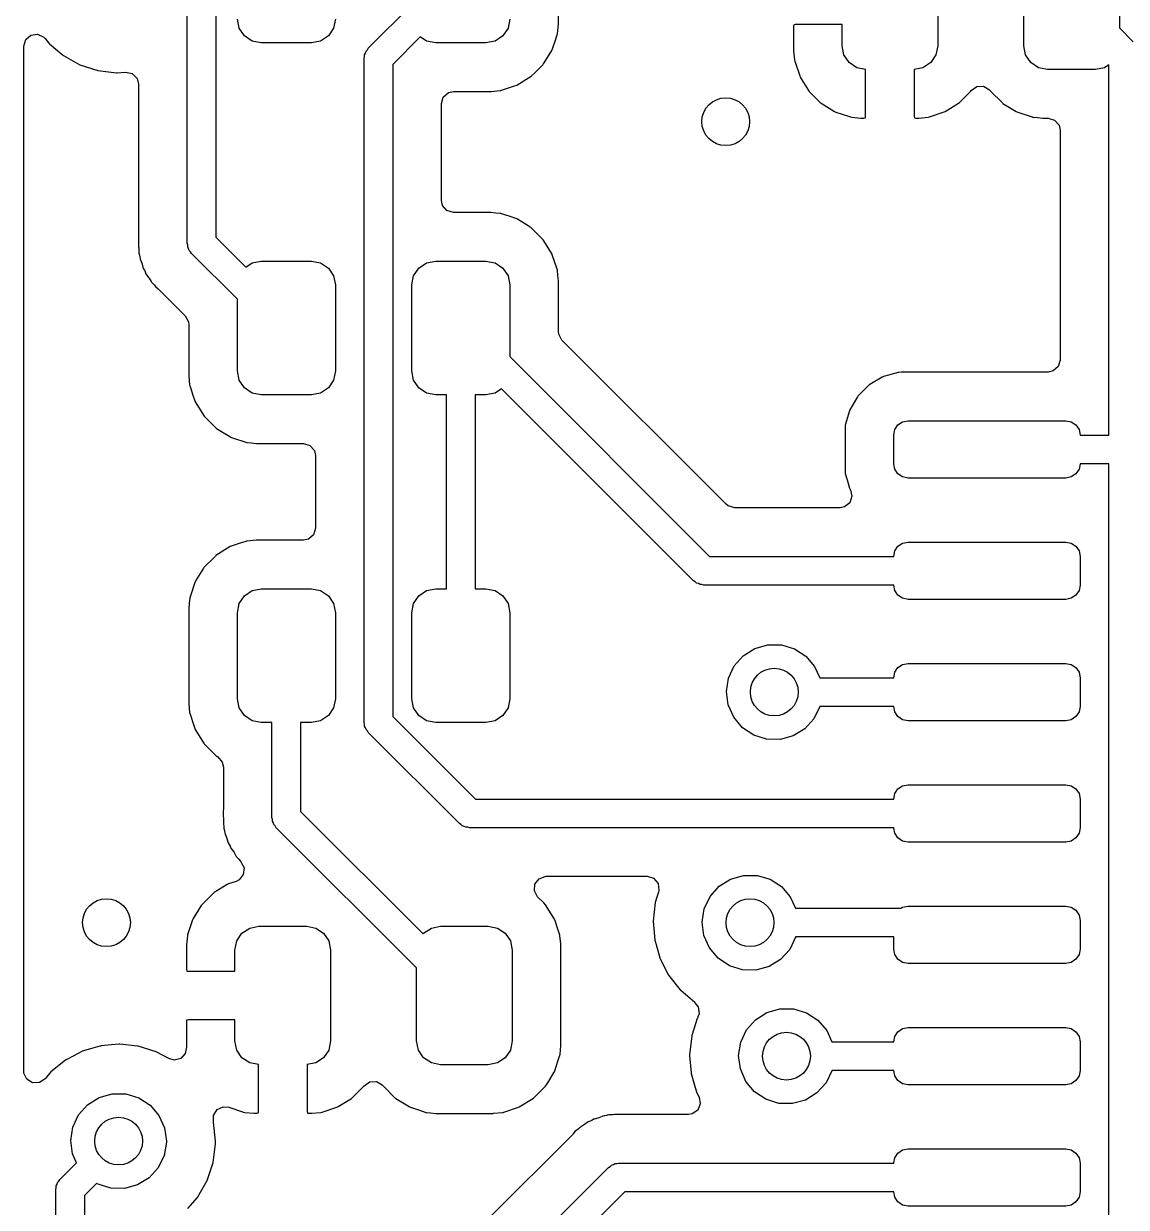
# Model space of a CAD drawing. Extents: x 41 to 172, y -227 to -42.
# Drawn here: x 116.99 to 128.52, y -110.42 to -98.03 of the extents above; entities that cross this region are included whole.
import ezdxf

# ---------------------------------------------------------------- set-up
doc = ezdxf.new("R2010")
doc.units = 0
doc.layers.add('BLACK', color=7, linetype='CONTINUOUS')

msp = doc.modelspace()

# ---------------------------------------------------------------- linework, layer by layer
at = {"layer": 'BLACK', "linetype": 'CONTINUOUS'}
for p, q in [((118.7, -100.332), (118.7, -89.0676)), ((119, -89.3775), (119, -100.27)), ((122.584, -98.0364), (122.584, -97.0356)), ((126.55, -97.315), (126.55, -98.265)), ((127.45, -98.265), (127.45, -97.315)), ((128.45, -97.315), (128.45, -98.0779)), ((120.594, -98.292), (121.05, -97.8364)), ((119.244, -98.0817), (119.225, -97.986)), ((119.298, -98.1628), (119.244, -98.0817)), ((120.231, -98.0817), (120.177, -98.1628)), ((120.25, -97.986), (120.231, -98.0817)), ((122.056, -98.0817), (122.002, -98.1628)), ((122.075, -97.986), (122.056, -98.0817)), ((122.573, -98.1409), (122.584, -98.0364)), ((125.044, -98.0499), (125.042, -98.0575)), ((125.042, -98.0575), (125.042, -98.3121)), ((125.045, -98.0485), (125.044, -98.0499)), ((125.06, -98.044), (125.045, -98.0485)), ((125.55, -98.044), (125.06, -98.044)), ((125.55, -98.265), (125.55, -98.044)), ((128.45, -98.0779), (128.596, -98.2235)), ((116.99, -98.2693), (117.011, -98.2012)), ((117.011, -98.2012), (117.064, -98.1547)), ((117.064, -98.1547), (117.134, -98.1446)), ((117.134, -98.1446), (117.199, -98.1741)), ((117.199, -98.1741), (117.215, -98.191)), ((117.215, -98.191), (117.254, -98.24)), ((119.379, -98.217), (119.298, -98.1628)), ((119.475, -98.236), (119.379, -98.217)), ((120.096, -98.217), (120, -98.236)), ((120.177, -98.1628), (120.096, -98.217)), ((121.138, -98.1726), (120.85, -98.4602)), ((121.204, -98.217), (121.138, -98.1726)), ((121.3, -98.236), (121.204, -98.217)), ((121.921, -98.217), (121.825, -98.236)), ((122.002, -98.1628), (121.921, -98.217)), ((122.517, -98.3087), (122.555, -98.1956)), ((122.555, -98.1956), (122.571, -98.1474)), ((122.571, -98.1474), (122.573, -98.1409)), ((122.571, -98.1474), (122.571, -98.1474)), ((116.99, -108.996), (116.99, -98.2693)), ((117.254, -98.24), (117.259, -98.2439)), ((117.259, -98.2439), (117.259, -98.2439)), ((117.259, -98.2439), (117.391, -98.3563)), ((120, -98.236), (119.475, -98.236)), ((120.556, -98.3592), (120.565, -98.3421)), ((120.565, -98.3421), (120.571, -98.323)), ((120.571, -98.323), (120.585, -98.3091)), ((120.585, -98.3091), (120.594, -98.292)), ((121.825, -98.236), (121.3, -98.236)), ((122.434, -98.443), (122.513, -98.315)), ((122.513, -98.315), (122.515, -98.3121)), ((122.513, -98.315), (122.513, -98.315)), ((122.515, -98.3121), (122.517, -98.3087)), ((125.042, -98.3121), (125.042, -98.3186)), ((125.042, -98.3186), (125.052, -98.4142)), ((125.569, -98.3607), (125.55, -98.265)), ((126.55, -98.265), (126.531, -98.3607)), ((127.469, -98.3607), (127.45, -98.265)), ((117.391, -98.3563), (117.405, -98.3681)), ((117.405, -98.3681), (117.577, -98.4646)), ((117.577, -98.4646), (117.765, -98.5257)), ((120.55, -98.398), (120.556, -98.3789)), ((120.55, -105.346), (120.55, -98.398)), ((120.556, -98.3789), (120.556, -98.3592)), ((120.85, -98.4602), (120.85, -105.284)), ((122.335, -98.5492), (122.419, -98.4645)), ((122.419, -98.4645), (122.424, -98.4593)), ((122.424, -98.4593), (122.434, -98.443)), ((125.052, -98.4142), (125.055, -98.4276)), ((125.055, -98.4276), (125.107, -98.5818)), ((125.623, -98.4418), (125.569, -98.3607)), ((125.704, -98.496), (125.623, -98.4418)), ((126.477, -98.4418), (126.396, -98.496)), ((126.531, -98.3607), (126.477, -98.4418)), ((127.523, -98.4418), (127.469, -98.3607)), ((127.604, -98.496), (127.523, -98.4418)), ((128.34, -98.4667), (128.296, -98.496)), ((128.34, -102.339), (128.34, -98.4667)), ((117.765, -98.5257), (117.962, -98.5492)), ((117.962, -98.5492), (117.968, -98.5487)), ((117.968, -98.5487), (118.056, -98.5419)), ((117.968, -98.5487), (117.968, -98.5487)), ((118.056, -98.5419), (118.126, -98.5566)), ((118.126, -98.5566), (118.176, -98.6065)), ((122.149, -98.6775), (122.299, -98.5845)), ((122.299, -98.5845), (122.335, -98.5492)), ((125.107, -98.5818), (125.113, -98.595)), ((125.113, -98.595), (125.198, -98.7328)), ((125.796, -98.5142), (125.704, -98.496)), ((125.796, -99.0095), (125.796, -98.5142)), ((126.396, -98.496), (126.304, -98.5142)), ((126.304, -98.5142), (126.304, -99.0049)), ((127.7, -98.515), (127.604, -98.496)), ((128.2, -98.515), (127.7, -98.515)), ((128.296, -98.496), (128.2, -98.515)), ((118.176, -98.6065), (118.192, -98.6675)), ((118.192, -98.6675), (118.192, -100.25)), ((121.988, -98.7313), (122.122, -98.6864)), ((122.122, -98.6864), (122.149, -98.6775)), ((126.901, -98.7342), (126.959, -98.6932)), ((126.959, -98.6932), (127.03, -98.6899)), ((127.03, -98.6899), (127.091, -98.7256)), ((121.359, -98.8705), (121.379, -98.8024)), ((121.379, -98.8024), (121.433, -98.7559)), ((121.433, -98.7559), (121.485, -98.7445)), ((121.485, -98.7445), (121.875, -98.7445)), ((121.875, -98.7445), (121.879, -98.7442)), ((121.879, -98.7442), (121.974, -98.7342)), ((121.879, -98.7442), (121.879, -98.7442)), ((121.974, -98.7342), (121.981, -98.7335)), ((121.974, -98.7342), (121.974, -98.7342)), ((121.981, -98.7335), (121.988, -98.7313)), ((121.988, -98.7313), (121.988, -98.7313)), ((125.198, -98.7328), (125.207, -98.7442)), ((125.207, -98.7442), (125.322, -98.8587)), ((126.779, -98.8579), (126.894, -98.7432)), ((126.894, -98.7432), (126.901, -98.7342)), ((127.091, -98.7256), (127.098, -98.7334)), ((127.098, -98.7334), (127.102, -98.7393)), ((127.102, -98.7393), (127.227, -98.8643)), ((121.359, -99.8845), (121.359, -98.8705)), ((125.322, -98.8587), (125.333, -98.8678)), ((125.333, -98.8678), (125.471, -98.9528)), ((125.471, -98.9528), (125.484, -98.959)), ((125.484, -98.959), (125.639, -99.0101)), ((126.463, -99.0099), (126.617, -98.9584)), ((126.617, -98.9584), (126.63, -98.9522)), ((126.63, -98.9522), (126.768, -98.8669)), ((126.768, -98.8669), (126.779, -98.8579)), ((127.227, -98.8643), (127.233, -98.8681)), ((127.233, -98.8681), (127.233, -98.8681)), ((127.233, -98.8681), (127.37, -98.9528)), ((127.37, -98.9528), (127.377, -98.9571)), ((127.377, -98.9571), (127.4, -98.9645)), ((127.4, -98.9645), (127.539, -99.0106)), ((125.639, -99.0101), (125.652, -99.013)), ((125.652, -99.013), (125.746, -99.0227)), ((125.746, -99.0227), (125.753, -99.023)), ((125.753, -99.023), (125.778, -99.023)), ((125.778, -99.023), (125.793, -99.0185)), ((125.793, -99.0185), (125.794, -99.0171)), ((125.794, -99.0171), (125.796, -99.0095)), ((126.304, -99.0049), (126.308, -99.0201)), ((126.308, -99.0201), (126.31, -99.0213)), ((126.31, -99.0213), (126.318, -99.023)), ((126.318, -99.023), (126.347, -99.023)), ((126.347, -99.023), (126.354, -99.0227)), ((126.354, -99.0227), (126.449, -99.0127)), ((126.449, -99.0127), (126.463, -99.0099)), ((127.539, -99.0106), (127.539, -99.0106)), ((127.539, -99.0106), (127.545, -99.0128)), ((127.545, -99.0128), (127.552, -99.0135)), ((127.552, -99.0135), (127.552, -99.0135)), ((127.552, -99.0135), (127.595, -99.0179)), ((127.595, -99.0179), (127.65, -99.0235)), ((127.65, -99.0235), (127.705, -99.0235)), ((127.705, -99.0235), (127.773, -99.0435)), ((127.773, -99.0435), (127.82, -99.0972)), ((127.82, -99.0972), (127.831, -99.1495)), ((127.831, -99.1495), (127.831, -101.554)), ((121.37, -99.9368), (121.359, -99.8845)), ((121.417, -99.9905), (121.37, -99.9368)), ((121.485, -100.01), (121.417, -99.9905)), ((121.875, -100.01), (121.485, -100.01)), ((121.93, -100.016), (121.875, -100.01)), ((121.973, -100.021), (121.93, -100.016)), ((121.98, -100.021), (121.973, -100.021)), ((121.973, -100.021), (121.973, -100.021)), ((121.986, -100.023), (121.98, -100.021)), ((122.067, -100.05), (121.986, -100.023)), ((121.986, -100.023), (121.986, -100.023)), ((122.148, -100.077), (122.067, -100.05)), ((122.154, -100.081), (122.148, -100.077)), ((122.267, -100.151), (122.154, -100.081)), ((122.154, -100.081), (122.154, -100.081)), ((122.298, -100.17), (122.267, -100.151)), ((122.423, -100.295), (122.298, -100.17)), ((118.191, -100.262), (118.19, -100.27)), ((118.19, -100.27), (118.19, -100.277)), ((118.19, -100.277), (118.192, -100.34)), ((118.192, -100.25), (118.191, -100.262)), ((118.706, -100.351), (118.7, -100.332)), ((119, -100.27), (119.313, -100.582)), ((122.517, -100.445), (122.423, -100.295)), ((118.192, -100.34), (118.192, -100.344)), ((118.192, -100.344), (118.192, -100.373)), ((118.192, -100.373), (118.193, -100.378)), ((118.193, -100.378), (118.193, -100.39)), ((118.193, -100.39), (118.195, -100.436)), ((118.195, -100.436), (118.201, -100.456)), ((118.201, -100.456), (118.201, -100.456)), ((118.201, -100.456), (118.205, -100.476)), ((118.706, -100.371), (118.706, -100.351)), ((118.715, -100.388), (118.706, -100.371)), ((118.721, -100.407), (118.715, -100.388)), ((118.735, -100.421), (118.721, -100.407)), ((118.744, -100.438), (118.735, -100.421)), ((119.225, -100.919), (118.744, -100.438)), ((122.519, -100.452), (122.517, -100.445)), ((122.569, -100.602), (122.519, -100.452)), ((118.205, -100.476), (118.208, -100.497)), ((118.208, -100.497), (118.211, -100.504)), ((118.211, -100.504), (118.211, -100.504)), ((118.211, -100.504), (118.225, -100.54)), ((118.225, -100.54), (118.228, -100.551)), ((118.228, -100.551), (118.241, -100.596)), ((119.313, -100.582), (119.379, -100.538)), ((119.379, -100.538), (119.475, -100.519)), ((119.475, -100.519), (120, -100.519)), ((120, -100.519), (120.096, -100.538)), ((120.096, -100.538), (120.177, -100.592)), ((121.123, -100.592), (121.204, -100.538)), ((121.204, -100.538), (121.3, -100.519)), ((121.3, -100.519), (121.825, -100.519)), ((121.825, -100.519), (121.921, -100.538)), ((121.921, -100.538), (122.002, -100.592)), ((118.241, -100.596), (118.252, -100.614)), ((118.252, -100.614), (118.261, -100.632)), ((118.261, -100.632), (118.269, -100.652)), ((118.269, -100.652), (118.296, -100.689)), ((118.296, -100.689), (118.303, -100.699)), ((118.303, -100.699), (118.322, -100.732)), ((120.177, -100.592), (120.231, -100.673)), ((120.231, -100.673), (120.25, -100.769)), ((121.05, -100.769), (121.069, -100.673)), ((121.069, -100.673), (121.123, -100.592)), ((122.002, -100.592), (122.056, -100.673)), ((122.056, -100.673), (122.075, -100.769)), ((122.573, -100.613), (122.569, -100.602)), ((122.573, -100.62), (122.573, -100.613)), ((122.582, -100.703), (122.573, -100.62)), ((122.573, -100.62), (122.573, -100.62)), ((122.584, -100.719), (122.582, -100.703)), ((118.322, -100.732), (118.322, -100.732)), ((118.322, -100.732), (118.326, -100.739)), ((118.326, -100.739), (118.341, -100.754)), ((118.341, -100.754), (118.354, -100.769)), ((118.354, -100.769), (118.367, -100.786)), ((118.367, -100.786), (118.396, -100.81)), ((118.396, -100.81), (118.402, -100.816)), ((118.402, -100.816), (118.411, -100.824)), ((118.411, -100.824), (118.68, -101.092)), ((120.25, -100.769), (120.25, -101.669)), ((121.05, -101.669), (121.05, -100.769)), ((122.075, -100.769), (122.075, -101.519)), ((122.584, -101.257), (122.584, -100.719)), ((119.225, -101.669), (119.225, -100.919)), ((118.68, -101.092), (118.714, -101.155)), ((118.714, -101.155), (118.716, -101.181)), ((118.716, -101.181), (118.716, -101.719)), ((122.586, -101.283), (122.584, -101.257)), ((122.62, -101.346), (122.586, -101.283)), ((124.338, -103.064), (122.62, -101.346)), ((122.075, -101.519), (124.165, -103.609)), ((127.831, -101.554), (127.811, -101.623)), ((119.244, -101.765), (119.225, -101.669)), ((120.25, -101.669), (120.231, -101.765)), ((121.069, -101.765), (121.05, -101.669)), ((126.136, -101.683), (126.036, -101.712)), ((126.143, -101.683), (126.136, -101.683)), ((126.171, -101.681), (126.143, -101.683)), ((126.143, -101.683), (126.143, -101.683)), ((126.173, -101.68), (126.171, -101.681)), ((126.171, -101.681), (126.171, -101.681)), ((127.705, -101.68), (126.173, -101.68)), ((127.757, -101.669), (127.705, -101.68)), ((127.811, -101.623), (127.757, -101.669)), ((118.716, -101.719), (118.717, -101.723)), ((118.717, -101.723), (118.717, -101.723)), ((118.717, -101.723), (118.726, -101.816)), ((118.726, -101.816), (118.727, -101.825)), ((119.298, -101.846), (119.244, -101.765)), ((120.231, -101.765), (120.177, -101.846)), ((121.123, -101.846), (121.069, -101.765)), ((125.833, -101.815), (125.716, -101.932)), ((125.84, -101.811), (125.833, -101.815)), ((125.97, -101.734), (125.84, -101.811)), ((125.84, -101.811), (125.84, -101.811)), ((125.976, -101.73), (125.97, -101.734)), ((125.97, -101.734), (125.97, -101.734)), ((125.984, -101.728), (125.976, -101.73)), ((126.036, -101.712), (125.984, -101.728)), ((125.984, -101.728), (125.984, -101.728)), ((118.727, -101.825), (118.73, -101.832)), ((118.73, -101.832), (118.73, -101.832)), ((118.73, -101.832), (118.759, -101.921)), ((118.759, -101.921), (118.783, -101.993)), ((119.379, -101.9), (119.298, -101.846)), ((119.475, -101.919), (119.379, -101.9)), ((120, -101.919), (119.475, -101.919)), ((120.096, -101.9), (120, -101.919)), ((120.177, -101.846), (120.096, -101.9)), ((121.204, -101.9), (121.123, -101.846)), ((121.3, -101.919), (121.204, -101.9)), ((121.412, -101.919), (121.3, -101.919)), ((121.412, -103.948), (121.412, -101.919)), ((121.825, -101.919), (121.712, -101.919)), ((121.712, -101.919), (121.712, -103.948)), ((121.921, -101.9), (121.825, -101.919)), ((121.987, -101.856), (121.921, -101.9)), ((123.996, -103.865), (121.987, -101.856)), ((125.712, -101.939), (125.656, -102.032)), ((125.716, -101.932), (125.712, -101.939)), ((125.712, -101.939), (125.712, -101.939)), ((118.783, -101.993), (118.877, -102.143)), ((125.656, -102.032), (125.631, -102.075)), ((118.877, -102.143), (119.002, -102.268)), ((125.628, -102.085), (125.584, -102.235)), ((125.629, -102.083), (125.628, -102.085)), ((125.631, -102.075), (125.629, -102.083)), ((125.629, -102.083), (125.629, -102.083)), ((126.183, -102.2), (126.24, -102.189)), ((126.24, -102.189), (127.89, -102.189)), ((127.89, -102.189), (127.947, -102.2)), ((119.002, -102.268), (119.008, -102.272)), ((119.008, -102.272), (119.008, -102.272)), ((119.008, -102.272), (119.145, -102.356)), ((125.583, -102.254), (125.581, -102.272)), ((125.581, -102.272), (125.581, -102.706)), ((125.584, -102.242), (125.583, -102.254)), ((125.584, -102.235), (125.584, -102.242)), ((125.584, -102.242), (125.584, -102.242)), ((126.09, -102.339), (126.101, -102.282)), ((126.101, -102.282), (126.134, -102.233)), ((126.134, -102.233), (126.183, -102.2)), ((127.947, -102.2), (127.996, -102.233)), ((127.996, -102.233), (128.029, -102.282)), ((128.029, -102.282), (128.04, -102.339)), ((119.145, -102.356), (119.152, -102.361)), ((119.152, -102.361), (119.186, -102.372)), ((119.186, -102.372), (119.314, -102.415)), ((119.314, -102.415), (119.314, -102.415)), ((119.314, -102.415), (119.32, -102.417)), ((119.32, -102.417), (119.327, -102.417)), ((119.327, -102.417), (119.327, -102.417)), ((119.327, -102.417), (119.37, -102.422)), ((119.37, -102.422), (119.425, -102.427)), ((119.425, -102.427), (119.916, -102.427)), ((119.916, -102.427), (119.984, -102.448)), ((126.09, -102.639), (126.09, -102.339)), ((128.04, -102.339), (128.34, -102.339)), ((119.984, -102.448), (120.031, -102.501)), ((120.031, -102.501), (120.042, -102.553)), ((120.042, -102.553), (120.042, -103.313)), ((126.101, -102.696), (126.09, -102.639)), ((128.04, -102.639), (128.029, -102.696)), ((128.34, -102.639), (128.04, -102.639)), ((128.34, -114.258), (128.34, -102.639)), ((125.581, -102.706), (125.584, -102.743)), ((125.584, -102.743), (125.604, -102.809)), ((125.604, -102.809), (125.629, -102.895)), ((126.134, -102.745), (126.101, -102.696)), ((126.183, -102.778), (126.134, -102.745)), ((126.24, -102.789), (126.183, -102.778)), ((127.89, -102.789), (126.24, -102.789)), ((127.947, -102.778), (127.89, -102.789)), ((127.996, -102.745), (127.947, -102.778)), ((128.029, -102.696), (127.996, -102.745)), ((125.629, -102.895), (125.631, -102.903)), ((125.631, -102.903), (125.635, -102.91)), ((125.635, -102.91), (125.636, -102.911)), ((125.636, -102.911), (125.638, -102.917)), ((125.638, -102.917), (125.637, -102.917)), ((125.637, -102.917), (125.653, -102.979)), ((125.63, -103.047), (125.575, -103.091)), ((125.653, -102.979), (125.63, -103.047)), ((124.359, -103.08), (124.338, -103.064)), ((124.427, -103.1), (124.359, -103.08)), ((125.527, -103.1), (124.427, -103.1)), ((125.575, -103.091), (125.527, -103.1)), ((119.968, -103.428), (119.916, -103.439)), ((120.022, -103.382), (119.968, -103.428)), ((120.042, -103.313), (120.022, -103.382)), ((119.151, -103.506), (119.001, -103.6)), ((119.255, -103.472), (119.151, -103.506)), ((119.312, -103.453), (119.255, -103.472)), ((119.319, -103.45), (119.312, -103.453)), ((119.312, -103.453), (119.312, -103.453)), ((119.326, -103.45), (119.319, -103.45)), ((119.421, -103.44), (119.326, -103.45)), ((119.326, -103.45), (119.326, -103.45)), ((119.425, -103.439), (119.421, -103.44)), ((119.421, -103.44), (119.421, -103.44)), ((119.916, -103.439), (119.425, -103.439)), ((126.09, -103.609), (126.101, -103.552)), ((126.101, -103.552), (126.134, -103.503)), ((126.134, -103.503), (126.183, -103.47)), ((126.183, -103.47), (126.24, -103.459)), ((126.24, -103.459), (127.89, -103.459)), ((127.89, -103.459), (127.947, -103.47)), ((127.947, -103.47), (127.996, -103.503)), ((127.996, -103.503), (128.029, -103.552)), ((128.029, -103.552), (128.04, -103.609)), ((118.981, -103.62), (118.876, -103.725)), ((118.995, -103.605), (118.981, -103.62)), ((119.001, -103.6), (118.995, -103.605)), ((124.165, -103.609), (126.09, -103.609)), ((128.04, -103.609), (128.04, -103.909)), ((118.872, -103.731), (118.801, -103.845)), ((118.876, -103.725), (118.872, -103.731)), ((118.872, -103.731), (118.872, -103.731)), ((118.781, -103.882), (118.737, -104.013)), ((118.783, -103.875), (118.781, -103.882)), ((118.801, -103.845), (118.783, -103.875)), ((124.014, -103.875), (123.996, -103.865)), ((124.027, -103.889), (124.014, -103.875)), ((124.047, -103.894), (124.027, -103.889)), ((124.064, -103.904), (124.047, -103.894)), ((124.083, -103.904), (124.064, -103.904)), ((124.102, -103.909), (124.083, -103.904)), ((126.09, -103.909), (124.102, -103.909)), ((126.101, -103.966), (126.09, -103.909)), ((128.04, -103.909), (128.029, -103.966)), ((118.737, -104.013), (118.727, -104.043)), ((118.727, -104.043), (118.727, -104.05)), ((119.244, -104.102), (119.298, -104.021)), ((119.298, -104.021), (119.379, -103.967)), ((119.379, -103.967), (119.475, -103.948)), ((119.475, -103.948), (120, -103.948)), ((120, -103.948), (120.096, -103.967)), ((120.096, -103.967), (120.177, -104.021)), ((120.177, -104.021), (120.231, -104.102)), ((121.069, -104.102), (121.123, -104.021)), ((121.123, -104.021), (121.204, -103.967)), ((121.204, -103.967), (121.3, -103.948)), ((121.3, -103.948), (121.412, -103.948)), ((121.712, -103.948), (121.825, -103.948)), ((121.825, -103.948), (121.921, -103.967)), ((121.921, -103.967), (122.002, -104.021)), ((122.002, -104.021), (122.056, -104.102)), ((126.134, -104.015), (126.101, -103.966)), ((126.183, -104.048), (126.134, -104.015)), ((126.24, -104.059), (126.183, -104.048)), ((127.947, -104.048), (127.89, -104.059)), ((127.996, -104.015), (127.947, -104.048)), ((128.029, -103.966), (127.996, -104.015)), ((118.725, -104.067), (118.716, -104.148)), ((118.716, -104.148), (118.716, -105.148)), ((118.727, -104.05), (118.725, -104.067)), ((118.727, -104.05), (118.727, -104.05)), ((119.225, -104.198), (119.244, -104.102)), ((120.231, -104.102), (120.25, -104.198)), ((121.05, -104.198), (121.069, -104.102)), ((122.056, -104.102), (122.075, -104.198)), ((127.89, -104.059), (126.24, -104.059)), ((119.225, -105.098), (119.225, -104.198)), ((120.25, -104.198), (120.25, -105.098)), ((121.05, -105.098), (121.05, -104.198)), ((122.075, -104.198), (122.075, -105.098)), ((124.637, -104.573), (124.773, -104.534)), ((124.773, -104.534), (124.915, -104.534)), ((124.915, -104.534), (125.051, -104.575)), ((124.423, -104.754), (124.517, -104.648)), ((124.517, -104.648), (124.637, -104.573)), ((125.051, -104.575), (125.17, -104.652)), ((125.17, -104.652), (125.262, -104.76)), ((124.363, -104.883), (124.423, -104.754)), ((125.262, -104.76), (125.317, -104.879)), ((126.101, -104.822), (126.134, -104.773)), ((126.134, -104.773), (126.183, -104.74)), ((126.183, -104.74), (126.24, -104.729)), ((126.24, -104.729), (127.89, -104.729)), ((127.89, -104.729), (127.947, -104.74)), ((127.947, -104.74), (127.996, -104.773)), ((127.996, -104.773), (128.029, -104.822)), ((124.341, -105.023), (124.363, -104.883)), ((125.317, -104.879), (126.09, -104.879)), ((126.09, -104.879), (126.101, -104.822)), ((128.029, -104.822), (128.04, -104.879)), ((128.04, -104.879), (128.04, -105.179)), ((124.359, -105.163), (124.341, -105.023)), ((118.716, -105.148), (118.717, -105.152)), ((118.717, -105.152), (118.717, -105.152)), ((118.717, -105.152), (118.726, -105.243)), ((119.244, -105.194), (119.225, -105.098)), ((120.25, -105.098), (120.231, -105.194)), ((121.069, -105.194), (121.05, -105.098)), ((122.075, -105.098), (122.056, -105.194)), ((124.417, -105.293), (124.359, -105.163)), ((118.726, -105.243), (118.727, -105.254)), ((118.727, -105.254), (118.73, -105.261)), ((118.73, -105.261), (118.73, -105.261)), ((118.73, -105.261), (118.769, -105.38)), ((119.298, -105.275), (119.244, -105.194)), ((119.379, -105.329), (119.298, -105.275)), ((120.177, -105.275), (120.096, -105.329)), ((120.231, -105.194), (120.177, -105.275)), ((120.85, -105.284), (121.715, -106.149)), ((121.123, -105.275), (121.069, -105.194)), ((121.204, -105.329), (121.123, -105.275)), ((122.002, -105.275), (121.921, -105.329)), ((122.056, -105.194), (122.002, -105.275)), ((125.317, -105.181), (125.256, -105.309)), ((125.318, -105.179), (125.317, -105.181)), ((126.09, -105.179), (125.318, -105.179)), ((126.101, -105.236), (126.09, -105.179)), ((126.134, -105.285), (126.101, -105.236)), ((126.183, -105.318), (126.134, -105.285)), ((127.996, -105.285), (127.947, -105.318)), ((128.029, -105.236), (127.996, -105.285)), ((128.04, -105.179), (128.029, -105.236)), ((118.769, -105.38), (118.783, -105.422)), ((119.475, -105.348), (119.379, -105.329)), ((119.587, -105.348), (119.475, -105.348)), ((119.587, -106.341), (119.587, -105.348)), ((120, -105.348), (119.887, -105.348)), ((119.887, -105.348), (119.887, -106.279)), ((120.096, -105.329), (120, -105.348)), ((120.556, -105.365), (120.55, -105.346)), ((120.556, -105.385), (120.556, -105.365)), ((120.565, -105.402), (120.556, -105.385)), ((120.571, -105.421), (120.565, -105.402)), ((121.3, -105.348), (121.204, -105.329)), ((121.825, -105.348), (121.3, -105.348)), ((121.921, -105.329), (121.825, -105.348)), ((124.508, -105.402), (124.417, -105.293)), ((124.626, -105.48), (124.508, -105.402)), ((125.256, -105.309), (125.16, -105.414)), ((126.24, -105.329), (126.183, -105.318)), ((127.89, -105.329), (126.24, -105.329)), ((127.947, -105.318), (127.89, -105.329)), ((118.783, -105.422), (118.877, -105.572)), ((120.585, -105.435), (120.571, -105.421)), ((120.594, -105.452), (120.585, -105.435)), ((121.547, -106.405), (120.594, -105.452)), ((124.761, -105.523), (124.626, -105.48)), ((124.903, -105.525), (124.761, -105.523)), ((125.04, -105.488), (124.903, -105.525)), ((125.16, -105.414), (125.04, -105.488)), ((118.877, -105.572), (118.882, -105.578)), ((118.882, -105.578), (118.883, -105.579)), ((118.883, -105.579), (119.002, -105.697)), ((119.002, -105.697), (119.019, -105.708)), ((119.019, -105.708), (119.067, -105.761)), ((119.067, -105.761), (119.079, -105.815)), ((119.079, -105.815), (119.079, -106.259)), ((126.134, -106.043), (126.183, -106.01)), ((126.183, -106.01), (126.24, -105.999)), ((126.24, -105.999), (127.89, -105.999)), ((127.89, -105.999), (127.947, -106.01)), ((127.947, -106.01), (127.996, -106.043)), ((121.715, -106.149), (126.09, -106.149)), ((126.09, -106.149), (126.101, -106.092)), ((126.101, -106.092), (126.134, -106.043)), ((127.996, -106.043), (128.029, -106.092)), ((128.029, -106.092), (128.04, -106.149)), ((128.04, -106.149), (128.04, -106.449)), ((119.078, -106.271), (119.077, -106.279)), ((119.079, -106.259), (119.078, -106.271)), ((119.077, -106.279), (119.078, -106.328)), ((119.078, -106.328), (119.079, -106.35)), ((119.079, -106.35), (119.079, -106.354)), ((119.079, -106.354), (119.079, -106.383)), ((119.079, -106.383), (119.08, -106.387)), ((119.08, -106.387), (119.08, -106.399)), ((119.08, -106.399), (119.082, -106.445)), ((119.593, -106.361), (119.587, -106.341)), ((119.593, -106.38), (119.593, -106.361)), ((119.602, -106.397), (119.593, -106.38)), ((119.608, -106.416), (119.602, -106.397)), ((119.887, -106.279), (121.168, -107.56)), ((119.082, -106.445), (119.085, -106.456)), ((119.085, -106.456), (119.088, -106.466)), ((119.088, -106.466), (119.092, -106.485)), ((119.092, -106.485), (119.095, -106.507)), ((119.095, -106.507), (119.098, -106.514)), ((119.098, -106.514), (119.098, -106.514)), ((119.098, -106.514), (119.112, -106.55)), ((119.622, -106.43), (119.608, -106.416)), ((119.631, -106.448), (119.622, -106.43)), ((121.1, -107.916), (119.631, -106.448)), ((121.564, -106.415), (121.547, -106.405)), ((121.578, -106.429), (121.564, -106.415)), ((121.597, -106.434), (121.578, -106.429)), ((121.614, -106.444), (121.597, -106.434)), ((121.634, -106.444), (121.614, -106.444)), ((121.653, -106.449), (121.634, -106.444)), ((126.09, -106.449), (121.653, -106.449)), ((126.101, -106.506), (126.09, -106.449)), ((126.134, -106.555), (126.101, -106.506)), ((128.029, -106.506), (127.996, -106.555)), ((128.04, -106.449), (128.029, -106.506)), ((119.112, -106.55), (119.115, -106.561)), ((119.115, -106.561), (119.128, -106.605)), ((119.128, -106.605), (119.139, -106.624)), ((119.139, -106.624), (119.148, -106.641)), ((119.148, -106.641), (119.156, -106.661)), ((126.183, -106.588), (126.134, -106.555)), ((126.24, -106.599), (126.183, -106.588)), ((127.89, -106.599), (126.24, -106.599)), ((127.947, -106.588), (127.89, -106.599)), ((127.996, -106.555), (127.947, -106.588)), ((119.156, -106.661), (119.183, -106.699)), ((119.183, -106.699), (119.19, -106.709)), ((119.19, -106.709), (119.209, -106.741)), ((119.209, -106.741), (119.209, -106.741)), ((119.209, -106.741), (119.213, -106.748)), ((119.213, -106.748), (119.228, -106.763)), ((119.228, -106.763), (119.241, -106.779)), ((119.241, -106.779), (119.254, -106.796)), ((119.254, -106.796), (119.26, -106.801)), ((119.26, -106.801), (119.263, -106.804)), ((119.263, -106.804), (119.295, -106.867)), ((119.295, -106.867), (119.287, -106.938)), ((119.211, -107.01), (119.133, -107.036)), ((119.243, -106.993), (119.211, -107.01)), ((119.287, -106.938), (119.243, -106.993)), ((122.337, -107.04), (122.38, -106.983)), ((122.38, -106.983), (122.446, -106.958)), ((122.446, -106.958), (122.455, -106.957)), ((122.455, -106.957), (123.51, -106.957)), ((123.51, -106.957), (123.579, -106.978)), ((123.579, -106.978), (123.625, -107.031)), ((124.263, -107.061), (124.383, -106.986)), ((124.383, -106.986), (124.519, -106.947)), ((124.519, -106.947), (124.661, -106.947)), ((124.661, -106.947), (124.797, -106.988)), ((124.797, -106.988), (124.916, -107.065)), ((118.971, -107.136), (118.856, -107.251)), ((118.982, -107.127), (118.971, -107.136)), ((119.12, -107.042), (118.982, -107.127)), ((119.133, -107.036), (119.12, -107.042)), ((122.332, -107.11), (122.337, -107.04)), ((122.366, -107.173), (122.332, -107.11)), ((123.631, -107.122), (123.614, -107.174)), ((123.625, -107.031), (123.635, -107.101)), ((123.635, -107.101), (123.631, -107.122)), ((124.169, -107.167), (124.263, -107.061)), ((124.916, -107.065), (125.008, -107.173)), ((118.847, -107.262), (118.762, -107.4)), ((118.856, -107.251), (118.847, -107.262)), ((122.429, -107.235), (122.366, -107.173)), ((122.448, -107.255), (122.429, -107.235)), ((122.542, -107.405), (122.448, -107.255)), ((123.596, -107.231), (123.574, -107.428)), ((123.614, -107.174), (123.596, -107.231)), ((124.109, -107.296), (124.169, -107.167)), ((125.008, -107.173), (125.063, -107.292)), ((124.087, -107.436), (124.109, -107.296)), ((125.063, -107.292), (126.165, -107.292)), ((126.165, -107.292), (126.183, -107.28)), ((126.183, -107.28), (126.24, -107.269)), ((126.24, -107.269), (127.89, -107.269)), ((127.89, -107.269), (127.947, -107.28)), ((127.947, -107.28), (127.996, -107.313)), ((127.996, -107.313), (128.029, -107.362)), ((128.029, -107.362), (128.04, -107.419)), ((118.756, -107.413), (118.705, -107.568)), ((118.762, -107.4), (118.756, -107.413)), ((119.273, -107.552), (119.354, -107.498)), ((119.354, -107.498), (119.45, -107.479)), ((119.45, -107.479), (119.95, -107.479)), ((119.95, -107.479), (120.046, -107.498)), ((120.046, -107.498), (120.127, -107.552)), ((121.173, -107.552), (121.254, -107.498)), ((121.254, -107.498), (121.35, -107.479)), ((121.35, -107.479), (121.85, -107.479)), ((121.85, -107.479), (121.946, -107.498)), ((121.946, -107.498), (122.027, -107.552)), ((122.544, -107.412), (122.542, -107.405)), ((122.579, -107.519), (122.544, -107.412)), ((123.574, -107.428), (123.59, -107.625)), ((124.105, -107.576), (124.087, -107.436)), ((128.04, -107.419), (128.04, -107.719)), ((118.702, -107.581), (118.692, -107.675)), ((118.705, -107.568), (118.702, -107.581)), ((119.2, -107.729), (119.219, -107.633)), ((119.219, -107.633), (119.273, -107.552)), ((120.127, -107.552), (120.181, -107.633)), ((120.181, -107.633), (120.2, -107.729)), ((121.168, -107.56), (121.173, -107.552)), ((122.027, -107.552), (122.081, -107.633)), ((122.081, -107.633), (122.1, -107.729)), ((122.598, -107.573), (122.579, -107.519)), ((122.598, -107.58), (122.598, -107.573)), ((122.607, -107.66), (122.598, -107.58)), ((122.598, -107.58), (122.598, -107.58)), ((123.59, -107.625), (123.604, -107.672)), ((124.163, -107.706), (124.105, -107.576)), ((125.063, -107.594), (125.002, -107.722)), ((125.064, -107.592), (125.063, -107.594)), ((126.09, -107.592), (125.064, -107.592)), ((126.09, -107.719), (126.09, -107.592)), ((118.692, -107.675), (118.692, -107.682)), ((118.692, -107.682), (118.692, -107.932)), ((119.2, -107.95), (119.2, -107.729)), ((120.2, -107.729), (120.2, -108.679)), ((122.1, -107.729), (122.1, -108.679)), ((122.608, -107.679), (122.607, -107.66)), ((122.608, -108.729), (122.608, -107.679)), ((123.604, -107.672), (123.643, -107.809)), ((124.254, -107.815), (124.163, -107.706)), ((125.002, -107.722), (124.906, -107.827)), ((126.101, -107.776), (126.09, -107.719)), ((128.04, -107.719), (128.029, -107.776)), ((123.643, -107.809), (123.645, -107.815)), ((123.645, -107.815), (123.648, -107.821)), ((123.648, -107.821), (123.732, -107.985)), ((124.372, -107.893), (124.254, -107.815)), ((124.906, -107.827), (124.786, -107.901)), ((126.134, -107.825), (126.101, -107.776)), ((126.183, -107.858), (126.134, -107.825)), ((126.24, -107.869), (126.183, -107.858)), ((127.89, -107.869), (126.24, -107.869)), ((127.947, -107.858), (127.89, -107.869)), ((127.996, -107.825), (127.947, -107.858)), ((128.029, -107.776), (127.996, -107.825)), ((118.692, -107.932), (118.696, -107.947)), ((118.696, -107.947), (118.698, -107.948)), ((118.698, -107.948), (118.706, -107.95)), ((118.706, -107.95), (119.2, -107.95)), ((121.1, -108.679), (121.1, -107.916)), ((123.732, -107.985), (123.735, -107.991)), ((123.735, -107.991), (123.858, -108.146)), ((124.507, -107.936), (124.372, -107.893)), ((124.649, -107.938), (124.507, -107.936)), ((124.786, -107.901), (124.649, -107.938)), ((123.858, -108.146), (123.863, -108.15)), ((123.863, -108.15), (123.863, -108.15)), ((123.863, -108.15), (124.009, -108.274)), ((124.009, -108.274), (124.007, -108.276)), ((124.007, -108.276), (124.046, -108.324)), ((124.046, -108.324), (124.054, -108.395)), ((124.644, -108.458), (124.764, -108.383)), ((124.764, -108.383), (124.9, -108.344)), ((124.9, -108.344), (125.042, -108.344)), ((125.042, -108.344), (125.178, -108.385)), ((118.694, -108.464), (118.692, -108.472)), ((118.692, -108.472), (118.692, -108.726)), ((118.695, -108.462), (118.694, -108.464)), ((118.71, -108.458), (118.695, -108.462)), ((119.2, -108.458), (118.71, -108.458)), ((119.2, -108.679), (119.2, -108.458)), ((124.035, -108.446), (123.979, -108.622)), ((124.037, -108.44), (124.035, -108.446)), ((124.035, -108.446), (124.035, -108.446)), ((124.04, -108.434), (124.037, -108.44)), ((124.041, -108.43), (124.04, -108.433)), ((124.04, -108.433), (124.04, -108.434)), ((124.04, -108.434), (124.04, -108.434)), ((124.042, -108.429), (124.041, -108.43)), ((124.054, -108.395), (124.042, -108.429)), ((124.042, -108.429), (124.042, -108.429)), ((124.55, -108.564), (124.644, -108.458)), ((125.178, -108.385), (125.297, -108.462)), ((125.297, -108.462), (125.389, -108.57)), ((123.977, -108.628), (123.955, -108.825)), ((123.979, -108.622), (123.977, -108.628)), ((124.49, -108.693), (124.55, -108.564)), ((125.389, -108.57), (125.444, -108.689)), ((126.101, -108.632), (126.134, -108.583)), ((126.134, -108.583), (126.183, -108.55)), ((126.183, -108.55), (126.24, -108.539)), ((126.24, -108.539), (127.89, -108.539)), ((127.89, -108.539), (127.947, -108.55)), ((127.947, -108.55), (127.996, -108.583)), ((127.996, -108.583), (128.029, -108.632)), ((117.787, -108.734), (117.689, -108.763)), ((117.793, -108.733), (117.787, -108.734)), ((117.787, -108.734), (117.787, -108.734)), ((117.799, -108.732), (117.793, -108.733)), ((117.908, -108.722), (117.799, -108.732)), ((117.799, -108.732), (117.799, -108.732)), ((117.99, -108.715), (117.908, -108.722)), ((117.996, -108.715), (117.99, -108.715)), ((118.181, -108.735), (117.996, -108.715)), ((117.996, -108.715), (117.996, -108.715)), ((118.187, -108.735), (118.181, -108.735)), ((118.181, -108.735), (118.181, -108.735)), ((118.376, -108.794), (118.187, -108.735)), ((118.693, -108.742), (118.68, -108.811)), ((118.692, -108.726), (118.692, -108.733)), ((118.692, -108.733), (118.693, -108.742)), ((119.219, -108.775), (119.2, -108.679)), ((120.2, -108.679), (120.181, -108.775)), ((121.119, -108.775), (121.1, -108.679)), ((122.1, -108.679), (122.081, -108.775)), ((122.604, -108.775), (122.608, -108.729)), ((124.468, -108.833), (124.49, -108.693)), ((125.444, -108.689), (126.09, -108.689)), ((126.09, -108.689), (126.101, -108.632)), ((128.029, -108.632), (128.04, -108.689)), ((128.04, -108.689), (128.04, -108.989)), ((117.507, -108.839), (117.428, -108.88)), ((117.598, -108.791), (117.507, -108.839)), ((117.603, -108.788), (117.598, -108.791)), ((117.598, -108.791), (117.598, -108.791)), ((117.689, -108.763), (117.603, -108.788)), ((118.381, -108.797), (118.376, -108.794)), ((118.508, -108.865), (118.381, -108.797)), ((118.381, -108.797), (118.381, -108.797)), ((118.563, -108.88), (118.508, -108.865)), ((118.632, -108.863), (118.563, -108.88)), ((118.68, -108.811), (118.632, -108.863)), ((119.273, -108.856), (119.219, -108.775)), ((119.354, -108.91), (119.273, -108.856)), ((120.127, -108.856), (120.046, -108.91)), ((120.181, -108.775), (120.127, -108.856)), ((121.173, -108.856), (121.119, -108.775)), ((121.254, -108.91), (121.173, -108.856)), ((122.027, -108.856), (121.946, -108.91)), ((122.081, -108.775), (122.027, -108.856)), ((122.582, -108.88), (122.596, -108.84)), ((122.596, -108.84), (122.598, -108.834)), ((122.596, -108.84), (122.596, -108.84)), ((122.598, -108.834), (122.6, -108.817)), ((122.6, -108.817), (122.604, -108.775)), ((123.955, -108.825), (123.955, -108.831)), ((123.955, -108.831), (123.971, -109.014)), ((124.486, -108.973), (124.468, -108.833)), ((116.992, -109.016), (116.99, -108.996)), ((117.428, -108.88), (117.274, -109.004)), ((119.446, -108.928), (119.354, -108.91)), ((119.446, -109.423), (119.446, -108.928)), ((120.046, -108.91), (119.954, -108.928)), ((119.954, -108.928), (119.954, -109.419)), ((121.35, -108.929), (121.254, -108.91)), ((121.85, -108.929), (121.35, -108.929)), ((121.946, -108.91), (121.85, -108.929)), ((122.538, -109.008), (122.542, -109.002)), ((122.542, -109.002), (122.582, -108.88)), ((124.544, -109.103), (124.486, -108.973)), ((125.444, -108.991), (125.383, -109.119)), ((125.445, -108.989), (125.444, -108.991)), ((126.09, -108.989), (125.445, -108.989)), ((126.101, -109.046), (126.09, -108.989)), ((128.04, -108.989), (128.029, -109.046)), ((117.023, -109.08), (116.992, -109.016)), ((117.083, -109.117), (117.023, -109.08)), ((117.154, -109.116), (117.083, -109.117)), ((117.213, -109.077), (117.154, -109.116)), ((117.274, -109.004), (117.213, -109.077)), ((120.551, -109.148), (120.609, -109.107)), ((120.609, -109.107), (120.68, -109.104)), ((120.68, -109.104), (120.741, -109.14)), ((122.449, -109.152), (122.471, -109.118)), ((122.471, -109.118), (122.538, -109.008)), ((122.538, -109.008), (122.538, -109.008)), ((123.971, -109.014), (123.971, -109.022)), ((123.971, -109.022), (123.992, -109.093)), ((123.992, -109.093), (124.013, -109.167)), ((124.635, -109.212), (124.544, -109.103)), ((125.383, -109.119), (125.287, -109.224)), ((126.134, -109.095), (126.101, -109.046)), ((126.183, -109.128), (126.134, -109.095)), ((127.996, -109.095), (127.947, -109.128)), ((128.029, -109.046), (127.996, -109.095)), ((117.779, -109.272), (117.915, -109.233)), ((117.915, -109.233), (118.057, -109.233)), ((118.057, -109.233), (118.193, -109.274)), ((120.429, -109.272), (120.544, -109.157)), ((120.544, -109.157), (120.551, -109.148)), ((120.741, -109.14), (120.748, -109.147)), ((120.748, -109.147), (120.752, -109.153)), ((120.752, -109.153), (120.877, -109.278)), ((122.324, -109.277), (122.449, -109.152)), ((124.013, -109.167), (124.026, -109.212)), ((124.026, -109.212), (124.052, -109.264)), ((124.753, -109.29), (124.635, -109.212)), ((125.287, -109.224), (125.167, -109.298)), ((126.24, -109.139), (126.183, -109.128)), ((127.89, -109.139), (126.24, -109.139)), ((127.947, -109.128), (127.89, -109.139)), ((117.565, -109.453), (117.659, -109.347)), ((117.659, -109.347), (117.779, -109.272)), ((118.193, -109.274), (118.312, -109.351)), ((118.312, -109.351), (118.404, -109.459)), ((119.014, -109.399), (119.078, -109.369)), ((119.078, -109.369), (119.137, -109.374)), ((119.137, -109.374), (119.289, -109.424)), ((120.113, -109.424), (120.267, -109.372)), ((120.267, -109.372), (120.28, -109.366)), ((120.28, -109.366), (120.418, -109.281)), ((120.418, -109.281), (120.429, -109.272)), ((120.877, -109.278), (120.883, -109.282)), ((120.883, -109.282), (120.883, -109.282)), ((120.883, -109.282), (121.021, -109.367)), ((121.021, -109.367), (121.027, -109.371)), ((121.027, -109.371), (121.098, -109.394)), ((122.155, -109.377), (122.174, -109.371)), ((122.174, -109.371), (122.324, -109.277)), ((124.067, -109.337), (124.041, -109.403)), ((124.052, -109.264), (124.054, -109.267)), ((124.054, -109.267), (124.067, -109.337)), ((124.888, -109.333), (124.753, -109.29)), ((125.03, -109.335), (124.888, -109.333)), ((125.167, -109.298), (125.03, -109.335)), ((117.505, -109.582), (117.565, -109.453)), ((118.404, -109.459), (118.463, -109.588)), ((118.976, -109.459), (119.014, -109.399)), ((118.977, -109.519), (118.976, -109.459)), ((119.289, -109.424), (119.302, -109.427)), ((119.302, -109.427), (119.396, -109.437)), ((119.396, -109.437), (119.403, -109.437)), ((119.403, -109.437), (119.428, -109.437)), ((119.428, -109.437), (119.443, -109.433)), ((119.443, -109.433), (119.444, -109.431)), ((119.444, -109.431), (119.446, -109.423)), ((119.954, -109.419), (119.958, -109.434)), ((119.958, -109.434), (119.96, -109.435)), ((119.96, -109.435), (119.968, -109.437)), ((119.968, -109.437), (119.997, -109.437)), ((119.997, -109.437), (120.004, -109.437)), ((120.004, -109.437), (120.099, -109.427)), ((120.099, -109.427), (120.113, -109.424)), ((121.098, -109.394), (121.189, -109.425)), ((121.189, -109.425), (121.189, -109.425)), ((121.189, -109.425), (121.195, -109.427)), ((121.195, -109.427), (121.202, -109.427)), ((121.202, -109.427), (121.202, -109.427)), ((121.202, -109.427), (121.245, -109.432)), ((121.245, -109.432), (121.3, -109.438)), ((121.3, -109.438), (121.9, -109.438)), ((121.9, -109.438), (121.904, -109.437)), ((121.904, -109.437), (121.999, -109.427)), ((121.904, -109.437), (121.904, -109.437)), ((121.999, -109.427), (121.999, -109.427)), ((121.999, -109.427), (122.006, -109.427)), ((122.006, -109.427), (122.013, -109.424)), ((122.013, -109.424), (122.155, -109.377)), ((122.013, -109.424), (122.013, -109.424)), ((122.958, -109.498), (122.95, -109.5)), ((122.994, -109.487), (122.958, -109.498)), ((122.958, -109.498), (122.958, -109.498)), ((123.005, -109.483), (122.994, -109.487)), ((123.041, -109.469), (123.005, -109.483)), ((123.048, -109.466), (123.041, -109.469)), ((123.041, -109.469), (123.041, -109.469)), ((123.066, -109.464), (123.048, -109.466)), ((123.07, -109.463), (123.066, -109.464)), ((123.089, -109.459), (123.07, -109.463)), ((123.096, -109.457), (123.089, -109.459)), ((123.11, -109.453), (123.096, -109.457)), ((123.118, -109.453), (123.11, -109.453)), ((123.123, -109.453), (123.118, -109.453)), ((123.118, -109.453), (123.118, -109.453)), ((123.156, -109.452), (123.123, -109.453)), ((123.168, -109.451), (123.156, -109.452)), ((123.172, -109.45), (123.168, -109.451)), ((123.168, -109.451), (123.168, -109.451)), ((123.168, -109.451), (123.168, -109.451)), ((123.201, -109.45), (123.172, -109.45)), ((123.205, -109.45), (123.201, -109.45)), ((123.268, -109.448), (123.205, -109.45)), ((123.276, -109.448), (123.268, -109.448)), ((123.268, -109.448), (123.268, -109.448)), ((123.284, -109.45), (123.276, -109.448)), ((123.296, -109.45), (123.284, -109.45)), ((123.942, -109.45), (123.296, -109.45)), ((123.983, -109.444), (123.942, -109.45)), ((124.041, -109.403), (123.983, -109.444)), ((117.483, -109.722), (117.505, -109.582)), ((118.463, -109.588), (118.483, -109.728)), ((118.975, -109.525), (118.974, -109.519)), ((118.974, -109.519), (118.977, -109.519)), ((118.977, -109.531), (118.975, -109.525)), ((118.996, -109.728), (118.977, -109.531)), ((122.776, -109.613), (122.759, -109.625)), ((122.792, -109.6), (122.776, -109.613)), ((122.807, -109.585), (122.792, -109.6)), ((122.814, -109.581), (122.807, -109.585)), ((122.846, -109.561), (122.814, -109.581)), ((122.814, -109.581), (122.814, -109.581)), ((122.856, -109.555), (122.846, -109.561)), ((122.894, -109.527), (122.856, -109.555)), ((122.914, -109.519), (122.894, -109.527)), ((122.931, -109.511), (122.914, -109.519)), ((122.95, -109.5), (122.931, -109.511)), ((117.501, -109.862), (117.483, -109.722)), ((118.483, -109.74), (118.459, -109.88)), ((118.483, -109.728), (118.483, -109.74)), ((118.996, -109.756), (118.996, -109.728)), ((122.722, -109.67), (121.877, -110.515)), ((122.73, -109.661), (122.722, -109.67)), ((122.735, -109.654), (122.73, -109.661)), ((122.759, -109.625), (122.735, -109.654)), ((117.543, -109.956), (117.501, -109.862)), ((118.971, -109.953), (118.996, -109.756)), ((126.101, -109.902), (126.134, -109.853)), ((126.134, -109.853), (126.183, -109.82)), ((126.183, -109.82), (126.24, -109.809)), ((126.24, -109.809), (127.89, -109.809)), ((127.89, -109.809), (127.947, -109.82)), ((127.947, -109.82), (127.996, -109.853)), ((127.996, -109.853), (128.029, -109.902)), ((117.369, -110.13), (117.543, -109.956)), ((118.459, -109.88), (118.398, -110.008)), ((118.909, -110.14), (118.971, -109.953)), ((123.107, -110.003), (123.125, -109.993)), ((123.125, -109.993), (123.138, -109.979)), ((123.138, -109.979), (123.158, -109.974)), ((123.158, -109.974), (123.175, -109.964)), ((123.175, -109.964), (123.194, -109.964)), ((123.194, -109.964), (123.213, -109.959)), ((123.213, -109.959), (126.09, -109.959)), ((126.09, -109.959), (126.101, -109.902)), ((128.029, -109.902), (128.04, -109.959)), ((128.04, -109.959), (128.04, -110.259)), ((118.302, -110.113), (118.182, -110.187)), ((118.398, -110.008), (118.302, -110.113)), ((121.987, -111.123), (123.107, -110.003)), ((117.325, -110.236), (117.33, -110.217)), ((117.325, -112.141), (117.325, -110.236)), ((117.33, -110.197), (117.34, -110.18)), ((117.33, -110.217), (117.33, -110.197)), ((117.34, -110.18), (117.345, -110.161)), ((117.345, -110.161), (117.359, -110.147)), ((117.359, -110.147), (117.369, -110.13)), ((117.753, -110.17), (117.625, -110.298)), ((117.768, -110.179), (117.753, -110.17)), ((117.903, -110.222), (117.768, -110.179)), ((118.045, -110.224), (117.903, -110.222)), ((118.182, -110.187), (118.045, -110.224)), ((118.811, -110.312), (118.909, -110.14)), ((117.625, -110.298), (117.625, -112.079)), ((118.707, -110.433), (118.807, -110.317)), ((118.807, -110.317), (118.811, -110.312)), ((118.807, -110.317), (118.807, -110.317)), ((123.276, -110.259), (122.075, -111.46)), ((126.09, -110.259), (123.276, -110.259)), ((126.101, -110.316), (126.09, -110.259)), ((126.134, -110.365), (126.101, -110.316)), ((126.183, -110.398), (126.134, -110.365)), ((127.996, -110.365), (127.947, -110.398)), ((128.029, -110.316), (127.996, -110.365)), ((128.04, -110.259), (128.029, -110.316)), ((126.24, -110.409), (126.183, -110.398)), ((127.89, -110.409), (126.24, -110.409)), ((127.947, -110.398), (127.89, -110.409))]:
    msp.add_line(p, q, dxfattribs=at)
at = {"layer": 'BLACK'}
for centre in [(124.333, -99.06), (124.841, -105.029), (117.856, -107.442), (124.587, -107.442), (124.968, -108.839), (117.983, -109.728)]:
    msp.add_circle(centre, 0.25, dxfattribs=at)

doc.saveas('drawing.dxf')
